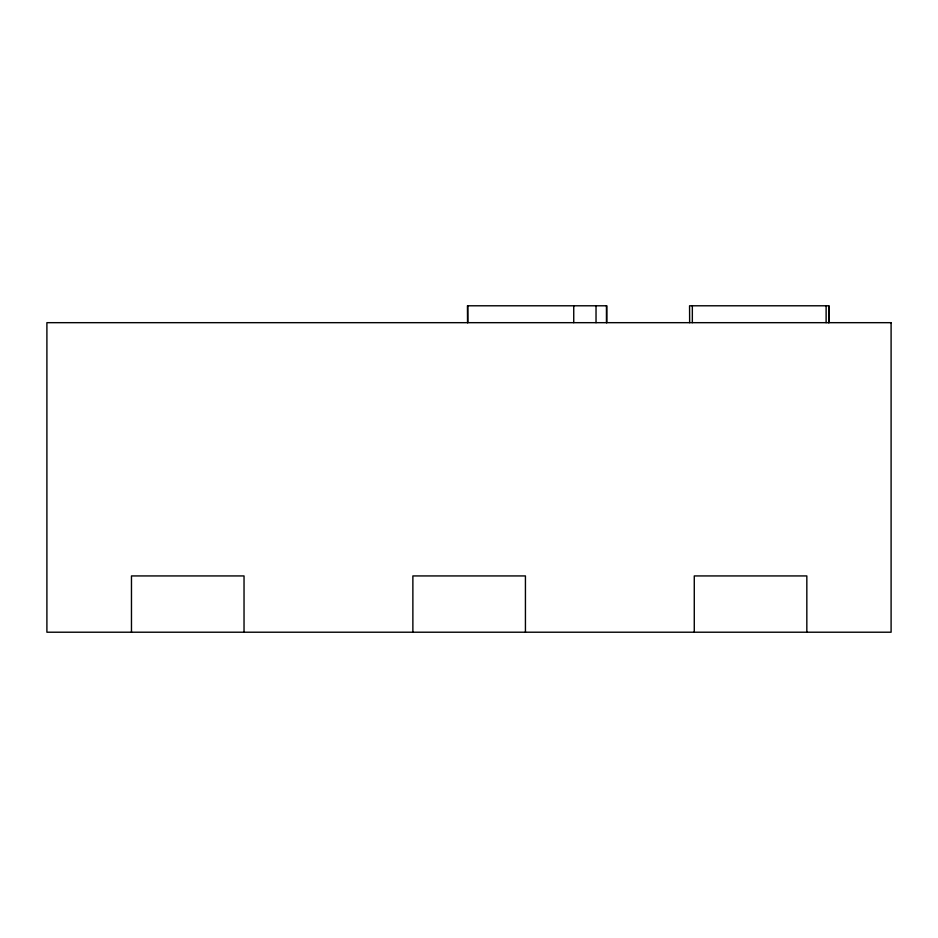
<?xml version="1.0" encoding="UTF-8"?>
<svg xmlns="http://www.w3.org/2000/svg" width="938" height="938" viewBox="0 0 938 938"><rect width="100%" height="100%" fill="white"/><g stroke="black" fill="none" stroke-linecap="round" stroke-linejoin="round"><path stroke-width="1.41" d="M828.911 322.672L828.911 305.788L689.559 305.788L689.641 322.672M828.735 305.788L828.735 322.672M826.12 305.788L826.12 322.672M806.832 632.212L806.832 575.932L694.272 575.932L694.272 632.212M692.338 305.788L692.338 322.672M606.804 322.672L606.804 305.788L467.452 305.788L467.546 322.672M606.452 305.788L606.452 322.672M596.029 305.788L596.029 322.672M573.739 305.788L573.739 322.672M525.432 632.212L525.432 575.932L412.872 575.932L412.872 632.212M467.816 305.788L467.816 322.672M244.032 632.212L244.032 575.932L131.472 575.932L131.472 632.212M891.1 322.672L46.9 322.672L46.9 632.212L891.1 632.212L891.1 322.672"/></g></svg>
